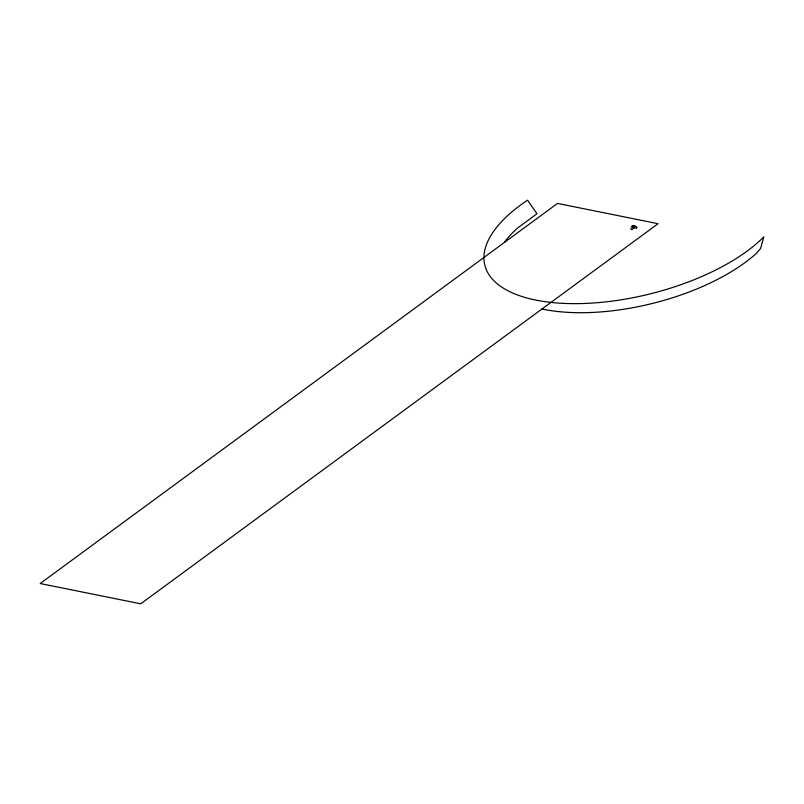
<?xml version="1.0" encoding="UTF-8"?>
<svg xmlns="http://www.w3.org/2000/svg" width="804" height="804" viewBox="0 0 804 804"><rect width="100%" height="100%" fill="white"/><g stroke="black" fill="none" stroke-linecap="round" stroke-linejoin="round"><path stroke-width="1.21" d="M633.663 226.085L633.663 226.085A2.754 2.452 -0.7 0 1 633.632 225.813L633.632 225.783M634.125 225.964L634.336 225.643A2.151 1.92 -0.7 0 0 634.316 225.924L634.215 226.557L634.255 225.663M632.487 226.316L632.909 225.934M632.436 226.075L632.567 226.004A2.151 1.92 -0.7 0 0 632.547 226.286L632.406 226.055M630.818 228.145L631.311 229.592M632.597 226.014L633.301 226.728L632.798 226.045M632.306 226.135L632.487 226.276A2.291 2.05 -0.7 0 1 632.477 226.045M633.924 225.994L634.547 225.884A2.151 1.92 -0.7 0 1 634.487 225.612L634.507 225.894A2.291 2.05 -0.7 0 1 634.487 225.643M636.406 228.547L636.999 227.321L636.326 226.678M631.894 229.673L633.813 228.095L635.1 228.286M632.909 225.954L633.019 225.934A2.291 2.05 -0.7 0 0 633.12 226.195L633.12 226.165A2.151 1.92 -0.7 0 1 633.06 225.904L633.441 226.055M632.235 227.522L635.16 226.929L634.808 225.502L631.874 226.105L632.235 227.542L635.16 226.949M541.856 308.967A146.358 64.621 -14 0 0 756.433 253.31L760.564 248.516L763.8 236.899A153.554 67.797 -14 0 1 542.851 301.339A153.554 67.797 -14 0 1 527.565 200.186L536.961 213.763L517.474 228.115A146.358 64.621 -14 0 0 504.47 242.205M557.524 203.412L40.2 583.523L140.74 603.814L658.064 223.713L557.524 203.412"/></g></svg>
